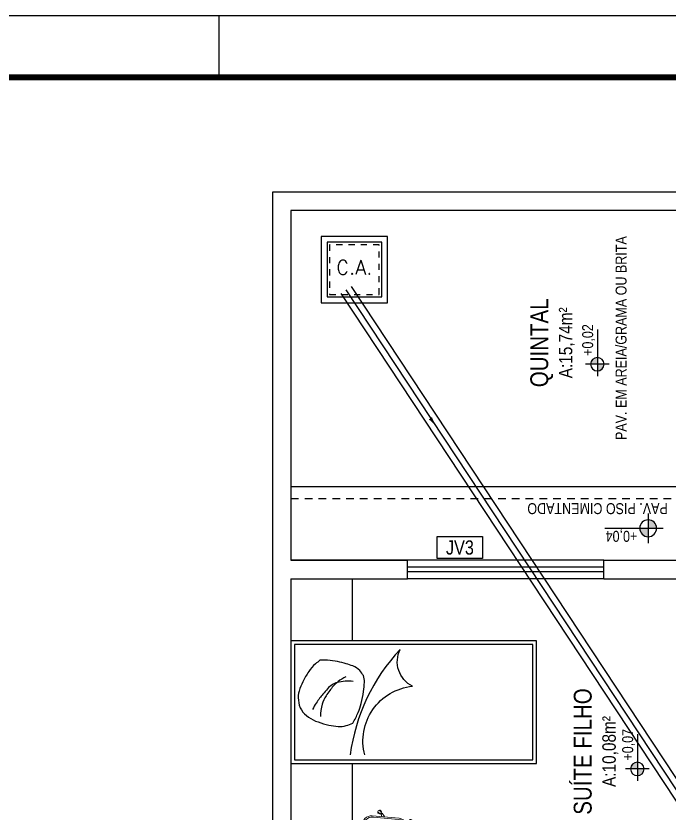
# Model space of a CAD drawing. Header units: millimetres. Extents: x 3923 to 4007, y 744 to 863.
# Drawn here: x 3950.31 to 3960.96, y 849.8 to 862.79 of the extents above; entities that cross this region are included whole.
import ezdxf
from ezdxf.enums import TextEntityAlignment as Align

# ---------------------------------------------------------------- set-up
doc = ezdxf.new("R2010")
doc.units = ezdxf.units.MM
doc.linetypes.add('HIDDEN', pattern=[0.375, 0.25, -0.125])
doc.linetypes.add('HIDDEN2', pattern=[0.1875, 0.125, -0.0625])
for name, color, linetype in [('-HIDRO', 8, 'Continuous'), ('AF', 5, 'Continuous'), ('DIVERSOS', 1, 'Continuous'), ('E-txt-g', 3, 'Continuous'), ('HIDROGRAFIA', 4, 'Continuous'), ("PRANCHA - PROJETU'S", 7, 'Continuous'), ('TigreCad', 3, 'Continuous'), ('TUBULAÇÃO_ESGOTO', 5, 'Continuous')]:
    doc.layers.add(name, color=color, linetype=linetype)
doc.layers.add('E-Lay-9', color=9, linetype='Continuous', lineweight=9)
doc.layers.add('E-Txt-W', color=7, linetype='Continuous', lineweight=20)
doc.styles.add('F2', font='ARIALN.TTF')
doc.styles.add('R80', font='simplex.shx', dxfattribs={"height": 12})
doc.styles.add('REG60', font='romans.shx', dxfattribs={"width": 0.8, "height": 0.15})
doc.styles.add('REG80', font='romans.shx', dxfattribs={"width": 0.8, "height": 0.2})

# ---------------------------------------------------------------- blocks, each defined once
blk = doc.blocks.new('ADFSGASDFG')
at = {"layer": "PRANCHA - PROJETU'S", "color": 1}
for p, q in [((360.678, 107.346), (276.578, 107.346)), ((307.178, 106.346), (307.178, 107.346))]:
    blk.add_line(p, q, dxfattribs=at)
at = {"layer": "PRANCHA - PROJETU'S", "color": 4, "const_width": 0.1}
blk.add_lwpolyline([(279.078, 106.346), (359.678, 106.346), (359.678, 48.946), (279.078, 48.946)], close=True, dxfattribs=at)
blk = doc.blocks.new('TXT-AMB75')
at = {"layer": 'E-txt-g', "style": 'REG80', "width": 0.8, "flags": 8}
blk.add_attdef('TXT', text='', height=0.2, dxfattribs=at).set_placement((0.0055, 0.2964), align=Align.CENTER)
at = {"layer": 'E-Txt-W', "style": 'REG60', "width": 0.8, "flags": 8}
blk.add_attdef('TXT', text='', height=0.15, dxfattribs=at).set_placement((0.0055, 0.0271), align=Align.CENTER)
blk = doc.blocks.new('Cadeira')
at = {"layer": 'E-Lay-9', "color": 8}
for p, q in [((-0.0093, 0.0535), (-0.0093, 0.0769)), ((0.0096, 0.0535), (0.0096, 0.0769)), ((-0.1393, 0), (0.1393, 0)), ((-0.0075, 0), (-0.0075, 0.0425)), ((-0.0075, 0.0425), (-0.0056, 0.0425)), ((0.0056, 0.0425), (0.0075, 0.0425)), ((0.0075, 0), (0.0075, 0.0425)), ((-0.2355, -0.1467), (-0.2505, -0.1288)), ((-0.2192, -0.0836), (-0.1996, -0.3023)), ((-0.2087, -0.0936), (-0.1898, -0.2982)), ((0.2087, -0.0936), (0.1898, -0.2982)), ((0.2192, -0.0836), (0.1996, -0.3023)), ((0.2355, -0.1467), (0.2505, -0.1288)), ((-0.25, -0.1588), (-0.265, -0.1409)), ((-0.2398, -0.1647), (-0.2413, -0.1659)), ((-0.2133, -0.1847), (-0.2413, -0.1659)), ((-0.2298, -0.1563), (-0.2313, -0.1575)), ((-0.2144, -0.1618), (-0.2298, -0.1563)), ((0.2133, -0.1847), (0.2413, -0.1659)), ((0.2144, -0.1618), (0.2298, -0.1563)), ((0.2298, -0.1563), (0.2313, -0.1575)), ((0.2398, -0.1647), (0.2413, -0.1659)), ((0.25, -0.1588), (0.265, -0.1409)), ((-0.0175, -0.3961), (-0.0175, -0.4196)), ((0.0175, -0.3961), (0.0175, -0.4196))]:
    blk.add_line(p, q, dxfattribs=at)
blk.add_lwpolyline([(0.1631, -0.3812, -0.237888), (-0.1631, -0.3812, 0.605717), (-0.1738, -0.3953, 0.122717), (-0.17, -0.4, 0.323529), (0.17, -0.4, 0.122717), (0.1738, -0.3953, 0.605717)], format="xyb", close=True, dxfattribs=at)
for centre in [(0, 0.0466), (-0.2382, -0.1579), (0.2382, -0.1579)]:
    blk.add_circle(centre, 0.005, dxfattribs=at)
for centre, radius, start, end in [((0.0001, 0.0652), 0.015, 281.63338, 257.45365), ((-0.1393, -0.08), 0.08, 90, 182.56924), ((0, 0.0475), 0.0075, 221.81031, 318.18969), ((0.1393, -0.08), 0.08, 357.43076, 90), ((-0.1202, -0.0886), 0.0887, 95.59249, 183.25223), ((0.1202, -0.0886), 0.0887, 356.74777, 84.40751), ((-0.2502, -0.1438), 0.015, 322.54635, 298.36662), ((0.2502, -0.1438), 0.015, 241.63338, 217.45365), ((-0.2388, -0.1573), 0.0075, 261.81031, 358.18969), ((0.2388, -0.1573), 0.0075, 181.81031, 278.18969), ((-0.1299, -0.296), 0.07, 185.12125, 243.60471), ((-0.1201, -0.2918), 0.07, 185.2999, 245.73609), ((0.1201, -0.2918), 0.07, 294.26391, 354.7001), ((0.1299, -0.296), 0.07, 296.39529, 354.87875), ((-0.1819, -0.3961), 0.00782, 29.81088, 225.32554), ((0, -0.0343), 0.3622, 243.60471, 296.39529), ((0, -0.0254), 0.3622, 245.73609, 294.26391), ((0.1819, -0.3961), 0.00782, 314.67446, 150.18912), ((-0.1625, -0.39), 0.0275, 205.14546, 233.45713), ((0, -0.1648), 0.3052, 234.12379, 305.87621), ((-0.1625, -0.39), 0.0125, 205.14546, 233.1301), ((0.1625, -0.39), 0.0275, 306.54287, 334.85454)]:
    blk.add_arc(centre, radius, start, end, dxfattribs=at)
blk = doc.blocks.new('NIVEL')
at = {"layer": 'DIVERSOS'}
h = blk.add_hatch(color=7, dxfattribs=at)
h.paths.add_polyline_path([(0, 0.137, 0.414214), (-0.137, 0), (0, 0)])
h.paths.add_polyline_path([(0, 0), (0, -0.137, 0.414214), (0.137, 0)])
at = {"layer": 'DIVERSOS', "color": 7}
for p, q in [((0, 0.242), (0, -0.242)), ((0.709, 0), (-0.242, 0))]:
    blk.add_line(p, q, dxfattribs=at)
blk.add_circle((0, 0), 0.137, dxfattribs=at)
blk = doc.blocks.new('_cxareia')
for p, q in [((40, 40), (-40, 40)), ((-40, 40), (-40, -40)), ((40, -40), (40, 40)), ((-40, -40), (40, -40))]:
    blk.add_line(p, q)
at = {"color": 1, "linetype": 'Continuous', "ltscale": 0.5}
for p, q in [((33, 33), (-33, 33)), ((-33, 33), (-33, -33)), ((33, -33), (33, 33)), ((-33, -33), (33, -33))]:
    blk.add_line(p, q, dxfattribs=at)
at = {"color": 1, "linetype": 'HIDDEN', "ltscale": 0.5}
for p, q in [((30, 30), (-30, 30)), ((-30, 30), (-30, -30)), ((30, -30), (30, 30)), ((-30, -30), (30, -30))]:
    blk.add_line(p, q, dxfattribs=at)
at = {"style": 'R80'}
blk.add_text('C.A.', height=17.28, dxfattribs=at).set_placement((-21.97, -6.06))

msp = doc.modelspace()

# ---------------------------------------------------------------- linework, layer by layer
at = {"layer": '-HIDRO', "ltscale": 0.5}
for p, q in [((3954.498, 859.915), (3954.498, 809.915)), ((3968.498, 859.915), (3954.498, 859.915)), ((3954.798, 859.615), (3954.798, 853.915)), ((3968.198, 859.615), (3954.798, 859.615)), ((3954.798, 855.115), (3964.398, 855.115)), ((3954.798, 853.915), (3956.698, 853.915)), ((3956.698, 853.615), (3956.698, 853.915)), ((3959.898, 853.915), (3956.698, 853.915)), ((3959.898, 853.915), (3962.498, 853.915)), ((3959.898, 853.615), (3959.898, 853.915)), ((3959.898, 853.805), (3956.698, 853.805)), ((3959.898, 853.725), (3956.698, 853.725)), ((3954.798, 853.615), (3954.798, 848.015)), ((3954.798, 853.615), (3956.698, 853.615)), ((3955.797, 853.599), (3955.797, 852.603)), ((3959.898, 853.615), (3956.698, 853.615)), ((3959.898, 853.615), (3961.998, 853.615)), ((3955.797, 850.603), (3955.797, 847.999))]:
    msp.add_line(p, q, dxfattribs=at)
at = {"layer": '-HIDRO', "linetype": 'HIDDEN2'}
msp.add_lwpolyline([(3968.198, 854.915), (3954.798, 854.915)], dxfattribs=at)
at = {"layer": '-HIDRO'}
for points in [[(3957.18, 854.302), (3957.922, 854.302), (3957.922, 853.942), (3957.18, 853.942)], [(3954.798, 852.603), (3954.798, 850.603), (3958.798, 850.603), (3958.798, 852.603)], [(3954.858, 852.543), (3954.858, 850.663), (3958.738, 850.663), (3958.738, 852.543)]]:
    msp.add_lwpolyline(points, close=True, dxfattribs=at)
at = {"layer": '-HIDRO', "ltscale": 0.5}
msp.add_lwpolyline([(3956.698, 853.915), (3954.798, 853.915)], dxfattribs=at)
at = {"layer": '-HIDRO'}
for points in [[(3956, 850.743, -0.460104), (3956.778, 851.863, -0.414214), (3956.578, 852.463, 0.154765), (3955.762, 850.743)], [(3955.98, 852.035, 0.040453), (3955.918, 852.117, 0.121269), (3955.806, 852.194, 0.020937), (3955.7, 852.228, 0.015911), (3955.557, 852.264, 0.04249), (3955.393, 852.285, 0.020654), (3955.27, 852.285, 0.022056), (3955.198, 852.227, 0.064376), (3955.088, 852.102, 0.03352), (3954.991, 851.936, 0.039598), (3954.931, 851.785, 0.109626), (3954.919, 851.635, 0.257026), (3955.086, 851.361, 0.075208), (3955.239, 851.28, 0.030275), (3955.416, 851.229, 0.036967), (3955.565, 851.207, 0.089016), (3955.699, 851.222, 0.036988), (3955.807, 851.262, 0.030345), (3955.894, 851.435, 0.04596), (3955.943, 851.583, 0.01901), (3955.98, 851.779, 0.025886), (3955.994, 851.926, 0.088683), (3955.979, 852.037, 0.020726)], [(3955.693, 852.018, 0.040593), (3955.566, 851.938, 0.055645), (3955.486, 851.862, 0.015363), (3955.431, 851.794, 0.01263), (3955.369, 851.707, 0.082628), (3955.306, 851.569, 0.061291), (3955.278, 851.369)], [(3955.81, 851.94, 0.103492), (3955.553, 851.923, 0.14369), (3955.395, 851.823, 0.007817), (3955.318, 851.735, 0.010698), (3955.265, 851.668, 0.020146), (3955.21, 851.589, 0.015912), (3955.148, 851.486)]]:
    msp.add_lwpolyline(points, format="xyb", dxfattribs=at)
at = {"layer": 'AF'}
msp.add_line((3955.694, 858.32), (3966.845, 841.436), dxfattribs=at)
at = {"layer": 'TigreCad'}
for p, q in [((3955.779, 858.376), (3966.967, 841.436)), ((3955.609, 858.264), (3966.723, 841.436))]:
    msp.add_line(p, q, dxfattribs=at)
at = {"layer": 'TUBULAÇÃO_ESGOTO'}
msp.add_solid([(3957.151, 856.115), (3957.046, 856.213), (3957.095, 856.248)], dxfattribs=at)

# ---------------------------------------------------------------- block references
at = {"layer": '-HIDRO'}
ref = msp.add_blockref('TXT-AMB75', (3959.423, 857.451), dxfattribs=dict(at, xscale=1.458, yscale=1.458, zscale=1.458, rotation=90))
ref.add_attrib('TXT', 'QUINTAL', dxfattribs={"layer": 'E-txt-g', "color": 2, "height": 0.2916, "rotation": 90, "style": 'F2'}).set_placement((3958.991, 857.459), align=Align.CENTER)
ref.add_attrib('TXT', 'A:15,74m²', dxfattribs={"layer": 'E-Txt-W', "height": 0.2187, "rotation": 90, "style": 'F2'}).set_placement((3959.384, 857.459), align=Align.CENTER)
at = {"layer": '-HIDRO', "linetype": 'Continuous', "xscale": -0.7971733240954236, "yscale": 0.7971733240954236, "zscale": 0.7971733240954236, "rotation": 270}
for p in [(3959.792, 857.11), (3960.444, 850.515)]:
    msp.add_blockref('NIVEL', p, dxfattribs=at)
at = {"layer": '-HIDRO', "linetype": 'Continuous', "xscale": -1}
msp.add_blockref('NIVEL', (3960.621, 854.437), dxfattribs=at)
at = {"layer": '-HIDRO', "linetype": 'HIDDEN2', "ltscale": 0.5}
ref = msp.add_blockref('TXT-AMB75', (3960.132, 850.791), dxfattribs=dict(at, xscale=1.458, yscale=1.458, zscale=1.458, rotation=90))
ref.add_attrib('TXT', 'SUÍTE FILHO', dxfattribs={"layer": 'E-txt-g', "color": 2, "height": 0.2916, "rotation": 90, "style": 'F2'}).set_placement((3959.699, 850.799), align=Align.CENTER)
ref.add_attrib('TXT', 'A:10,08m²', dxfattribs={"layer": 'E-Txt-W', "height": 0.2187, "rotation": 90, "style": 'F2'}).set_placement((3960.092, 850.799), align=Align.CENTER)
at = {"layer": '-HIDRO', "xscale": -2, "yscale": 2, "zscale": 2, "rotation": 90}
msp.add_blockref('Cadeira', (3955.955, 849.313), dxfattribs=at)
at = {"layer": 'HIDROGRAFIA', "xscale": 0.01350000000093132, "yscale": 0.01350000000002183, "zscale": 0.0135}
msp.add_blockref('_cxareia', (3955.832, 858.652), dxfattribs=at)
at = {"layer": "PRANCHA - PROJETU'S", "color": 1}
msp.add_blockref('ADFSGASDFG', (3646.451, 755.44), dxfattribs=at)

# ---------------------------------------------------------------- texts
at = {"layer": '-HIDRO', "linetype": 'Continuous', "style": 'F2'}
for s, height, rotation, p in [('PAV. EM AREIA/GRAMA OU BRITA', 0.17812, 90, (3960.09, 855.875)), ('+0,02', 0.1781, 90, (3959.545, 857.246)), ('PAV. PISO CIMENTADO', 0.17812, 180, (3960.941, 854.668)), ('+0,04', 0.1781, 180, (3960.443, 854.217)), ('+0,07', 0.1781, 90, (3960.197, 850.651))]:
    msp.add_text(s, height=height, rotation=rotation, dxfattribs=at).set_placement(p, align=Align.TOP_LEFT)
msp.add_text('JV3', height=0.2308, dxfattribs=at).set_placement((3957.324, 854.239), align=Align.TOP_LEFT)

doc.saveas('drawing.dxf')
